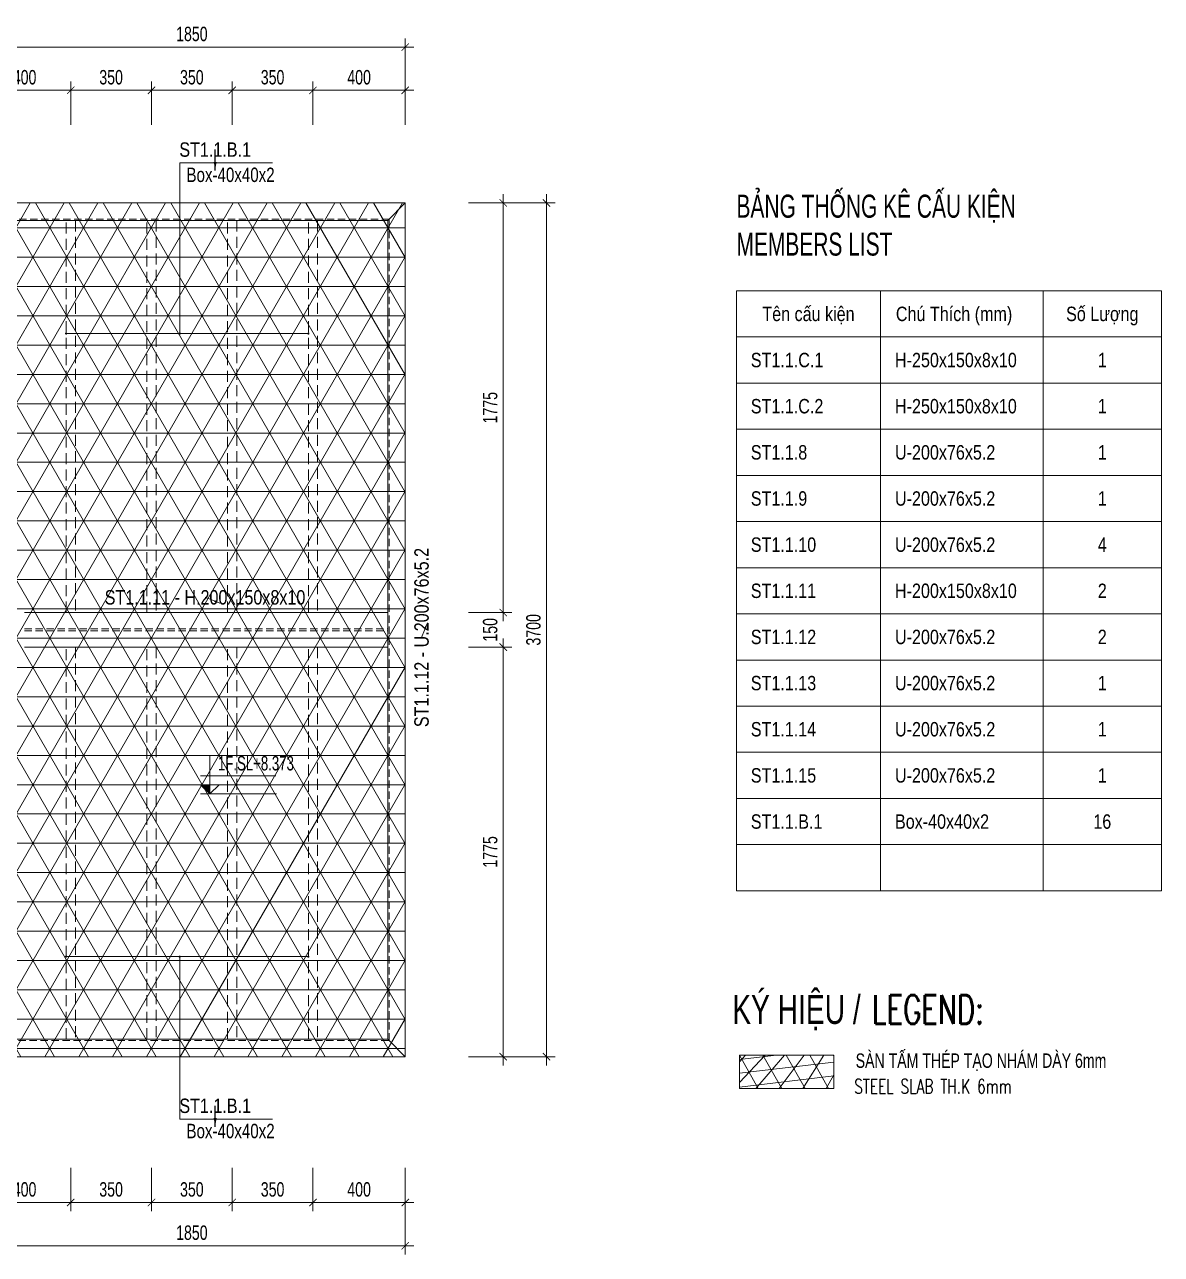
# Model space of a CAD drawing. Header units: millimetres. Extents: x 80771 to 163038, y -101774 to -59328.
# Drawn here: x 87159 to 92086, y -86507 to -81178 of the extents above; entities that cross this region are included whole.
import ezdxf
from ezdxf.enums import TextEntityAlignment as Align

# ---------------------------------------------------------------- set-up
doc = ezdxf.new("R2010")
doc.units = ezdxf.units.MM
doc.linetypes.add('HIDDEN2', pattern=[4.762499999999999, 3.175, -1.5875])
for name, color, linetype, lineweight in [('$0$NDC_S_ANNO', 7, 'Continuous', 20), ('$0$NDC_S_DIM', 1, 'Continuous', 15), ('NDC_S-ANNO', 7, 'Continuous', 20), ('NDC_S-BEAM-NAME-VERT', 7, 'Continuous', 20), ('NDC_S-BEAM-STEL', 30, 'HIDDEN2', 18), ('NDC_S-CONT', 3, 'Continuous', 20), ('NDC_S-DIMS', 1, 'Continuous', 15), ('NDC_S-HIDN', 8, 'HIDDEN2', 13), ('NDC_S-HTCH-MAT', 8, 'Continuous', 15), ('NDC_S-TABL', 3, 'Continuous', 20), ('NDC_S-TEXT-EN', 2, 'Continuous', 20), ('NDC_S-TEXT-SYMB', 7, 'Continuous', 20), ('NDC_S-TEXT-VIE', 7, 'Continuous', 20), ('NDC_S_ANNO', 7, 'Continuous', 20), ('NDC_S_BEAM NAME', 7, 'Continuous', 9), ('NDC_S_CONTINUOUS', 3, 'Continuous', 20), ('NDC_S_DIM', 1, 'Continuous', 15), ('NDC_S_HATCH MATERIAL', 8, 'Continuous', 13), ('NDC_S_TEXT SYMBOL', 7, 'Continuous', 20)]:
    doc.layers.add(name, color=color, linetype=linetype, lineweight=lineweight)
doc.styles.add('$0$ARIAL', font='arial.ttf', dxfattribs={"width": 0.8})
doc.styles.add('$0$NDC_DIM', font='', dxfattribs={"width": 0.75})
doc.styles.add('ARIAL', font='arial.ttf', dxfattribs={"width": 0.8})
doc.styles.add('NDC_ANNO', font='', dxfattribs={"width": 0.8})
doc.styles.add('NDC_ARIAL', font='arial.ttf', dxfattribs={"width": 0.85})
doc.styles.add('NDC_DIM', font='', dxfattribs={"width": 0.75})
doc.styles.add('NDC_EN TXT', font='romans.shx', dxfattribs={"width": 0.8})
doc.styles.add('NDC_VIE TXT', font='arial.ttf', dxfattribs={"width": 0.8})
doc.styles.get('$0$NDC_DIM').set_extended_font_data('Dotum')
doc.styles.get('NDC_ANNO').set_extended_font_data('Dotum')
doc.styles.get('NDC_DIM').set_extended_font_data('Dotum')
doc.dimstyles.new('$0$NDC_dim_iso', dxfattribs={"dimtxt": 2.5, "dimasz": 1, "dimexe": 1.5, "dimexo": 2.5, "dimgap": 1, "dimtad": 1, "dimdec": 0, "dimzin": 0, "dimdsep": 46, "dimtxsty": '$0$NDC_DIM', "dimblk": '$0$DIMMARK', "dimcen": 0.09, "dimdle": 1.2, "dimclrd": 1, "dimclre": 1, "dimclrt": 3, "dimadec": 0, "dimazin": 0, "dimtfac": 1, "dimtdec": 0, "dimtix": 1, "dimtofl": 0, "dimtmove": 0, "dimatfit": 3, "dimfxl": 8, "dimfxlon": 1, "dimtolj": 1, "dimtzin": 0, "dimarcsym": 0})
doc.dimstyles.new('NDC_dim_25', dxfattribs={"dimscale": 25, "dimtxt": 2.5, "dimasz": 1.5, "dimexe": 1.5, "dimexo": 2.5, "dimgap": 1, "dimtad": 1, "dimdec": 0, "dimrnd": 0.001, "dimzin": 0, "dimdsep": 46, "dimtxsty": 'NDC_DIM', "dimblk": 'DIMMARK', "dimcen": 0, "dimdle": 1.2, "dimclrd": 256, "dimclre": 256, "dimclrt": 3, "dimadec": 0, "dimazin": 0, "dimtfac": 1, "dimtdec": 0, "dimtix": 1, "dimtofl": 0, "dimtmove": 2, "dimatfit": 3, "dimfxl": 6, "dimfxlon": 1, "dimtolj": 1, "dimtzin": 0, "dimlwd": -1, "dimlwe": -1, "dimarcsym": 0})
doc.dimstyles.new('NDC_dim_iso', dxfattribs={"dimtxt": 2.5, "dimasz": 1.5, "dimexe": 1.5, "dimexo": 1.5, "dimgap": 1, "dimtad": 1, "dimdec": 0, "dimrnd": 0.001, "dimzin": 0, "dimdsep": 46, "dimtxsty": 'NDC_DIM', "dimblk": 'DIMMARK', "dimcen": 0, "dimdle": 1.2, "dimclrd": 256, "dimclre": 256, "dimclrt": 3, "dimadec": 0, "dimazin": 0, "dimtfac": 1, "dimtdec": 0, "dimtix": 1, "dimtofl": 0, "dimtmove": 2, "dimatfit": 3, "dimfxl": 6, "dimfxlon": 1, "dimtolj": 1, "dimtzin": 0, "dimlwd": -1, "dimlwe": -1, "dimarcsym": 0})

# ---------------------------------------------------------------- blocks, each defined once
blk = doc.blocks.new('DIMMARK')
at = {"layer": 'NDC_S_DIM', "color": 1}
blk.add_line((-1.5, 0), (1, 0), dxfattribs=at)
at = {"layer": 'NDC_S_DIM', "color": 2, "const_width": 0.1}
blk.add_lwpolyline([(-0.4242640687119285, -0.4242640687119285), (0.4242640687119285, 0.4242640687119285)], dxfattribs=at)
blk = doc.blocks.new('*D168')
at = {"layer": 'Defpoints', "color": 0, "transparency": 16777216}
for p in [(86958.63948109566, -85650.57820629835), (88808.63948109563, -85650.57820629835), (88808.63948109563, -86469.84284140466)]:
    blk.add_point(p, dxfattribs=at)
at = {"layer": 'NDC_S_DIM', "transparency": 16777216}
for p, q in [((86958.63948109566, -86319.84284140466), (86958.63948109566, -86507.34284140466)), ((88808.63948109563, -86319.84284140466), (88808.63948109563, -86507.34284140466)), ((86996.13948109566, -86469.84284140466), (88771.13948109563, -86469.84284140466))]:
    blk.add_line(p, q, dxfattribs=at)
at = {"layer": 'NDC_S_DIM', "transparency": 16777216, "xscale": 37.5, "yscale": 37.5, "zscale": 37.5, "rotation": 180}
blk.add_blockref('DIMMARK', (86958.63948109566, -86469.84284140466), dxfattribs=at)
at = {"layer": 'NDC_S_DIM', "transparency": 16777216, "xscale": 37.5, "yscale": 37.5, "zscale": 37.5}
blk.add_blockref('DIMMARK', (88808.63948109563, -86469.84284140466), dxfattribs=at)
at = {"layer": 'NDC_S_DIM', "color": 3, "transparency": 16777216, "insert": (87883.63948109564, -86413.55043977645), "char_height": 62.5, "attachment_point": 5, "style": 'NDC_DIM'}
blk.add_mtext('\\A1;1850', dxfattribs=at)
blk = doc.blocks.new('*D182')
at = {"layer": 'Defpoints', "color": 0, "transparency": 16777216}
for p in [(86958.63948109566, -85650.57820629835), (87358.63948109568, -85650.57820629835), (87358.63948109568, -86282.34284140466)]:
    blk.add_point(p, dxfattribs=at)
at = {"layer": 'NDC_S_DIM', "transparency": 16777216}
for p, q in [((86958.63948109566, -86132.34284140466), (86958.63948109566, -86319.84284140466)), ((87358.63948109568, -86132.34284140466), (87358.63948109568, -86319.84284140466)), ((86996.13948109566, -86282.34284140466), (87321.13948109568, -86282.34284140466))]:
    blk.add_line(p, q, dxfattribs=at)
at = {"layer": 'NDC_S_DIM', "transparency": 16777216, "xscale": 37.5, "yscale": 37.5, "zscale": 37.5, "rotation": 180}
blk.add_blockref('DIMMARK', (86958.63948109566, -86282.34284140466), dxfattribs=at)
at = {"layer": 'NDC_S_DIM', "transparency": 16777216, "xscale": 37.5, "yscale": 37.5, "zscale": 37.5}
blk.add_blockref('DIMMARK', (87358.63948109568, -86282.34284140466), dxfattribs=at)
at = {"layer": 'NDC_S_DIM', "color": 3, "transparency": 16777216, "insert": (87158.63948109567, -86226.05043977645), "char_height": 62.5, "attachment_point": 5, "style": 'NDC_DIM'}
blk.add_mtext('\\A1;400', dxfattribs=at)
blk = doc.blocks.new('*D183')
at = {"layer": 'Defpoints', "color": 0, "transparency": 16777216}
for p in [(87358.63948109568, -85650.57820629835), (87708.63948109568, -85650.57820629835), (87708.63948109568, -86282.34284140466)]:
    blk.add_point(p, dxfattribs=at)
at = {"layer": 'NDC_S_DIM', "transparency": 16777216}
for p, q in [((87358.63948109568, -86132.34284140466), (87358.63948109568, -86319.84284140466)), ((87708.63948109568, -86132.34284140466), (87708.63948109568, -86319.84284140466)), ((87396.13948109568, -86282.34284140466), (87671.13948109568, -86282.34284140466))]:
    blk.add_line(p, q, dxfattribs=at)
at = {"layer": 'NDC_S_DIM', "transparency": 16777216, "xscale": 37.5, "yscale": 37.5, "zscale": 37.5, "rotation": 180}
blk.add_blockref('DIMMARK', (87358.63948109568, -86282.34284140466), dxfattribs=at)
at = {"layer": 'NDC_S_DIM', "transparency": 16777216, "xscale": 37.5, "yscale": 37.5, "zscale": 37.5}
blk.add_blockref('DIMMARK', (87708.63948109568, -86282.34284140466), dxfattribs=at)
at = {"layer": 'NDC_S_DIM', "color": 3, "transparency": 16777216, "insert": (87533.63948109568, -86226.05043977645), "char_height": 62.5, "attachment_point": 5, "style": 'NDC_DIM'}
blk.add_mtext('\\A1;350', dxfattribs=at)
blk = doc.blocks.new('*D184')
at = {"layer": 'Defpoints', "color": 0, "transparency": 16777216}
for p in [(87708.63948109568, -85650.57820629835), (88058.63948109568, -85650.57820629835), (88058.63948109568, -86282.34284140466)]:
    blk.add_point(p, dxfattribs=at)
at = {"layer": 'NDC_S_DIM', "transparency": 16777216}
for p, q in [((87708.63948109568, -86132.34284140466), (87708.63948109568, -86319.84284140466)), ((88058.63948109568, -86132.34284140466), (88058.63948109568, -86319.84284140466)), ((87746.13948109568, -86282.34284140466), (88021.13948109568, -86282.34284140466))]:
    blk.add_line(p, q, dxfattribs=at)
at = {"layer": 'NDC_S_DIM', "transparency": 16777216, "xscale": 37.5, "yscale": 37.5, "zscale": 37.5, "rotation": 180}
blk.add_blockref('DIMMARK', (87708.63948109568, -86282.34284140466), dxfattribs=at)
at = {"layer": 'NDC_S_DIM', "transparency": 16777216, "xscale": 37.5, "yscale": 37.5, "zscale": 37.5}
blk.add_blockref('DIMMARK', (88058.63948109568, -86282.34284140466), dxfattribs=at)
at = {"layer": 'NDC_S_DIM', "color": 3, "transparency": 16777216, "insert": (87883.63948109568, -86226.05043977645), "char_height": 62.5, "attachment_point": 5, "style": 'NDC_DIM'}
blk.add_mtext('\\A1;350', dxfattribs=at)
blk = doc.blocks.new('*D185')
at = {"layer": 'Defpoints', "color": 0, "transparency": 16777216}
for p in [(88058.63948109568, -85650.57820629835), (88408.63948109568, -85650.57820629835), (88408.63948109568, -86282.34284140466)]:
    blk.add_point(p, dxfattribs=at)
at = {"layer": 'NDC_S_DIM', "transparency": 16777216}
for p, q in [((88058.63948109568, -86132.34284140466), (88058.63948109568, -86319.84284140466)), ((88408.63948109568, -86132.34284140466), (88408.63948109568, -86319.84284140466)), ((88096.13948109568, -86282.34284140466), (88371.13948109568, -86282.34284140466))]:
    blk.add_line(p, q, dxfattribs=at)
at = {"layer": 'NDC_S_DIM', "transparency": 16777216, "xscale": 37.5, "yscale": 37.5, "zscale": 37.5, "rotation": 180}
blk.add_blockref('DIMMARK', (88058.63948109568, -86282.34284140466), dxfattribs=at)
at = {"layer": 'NDC_S_DIM', "transparency": 16777216, "xscale": 37.5, "yscale": 37.5, "zscale": 37.5}
blk.add_blockref('DIMMARK', (88408.63948109568, -86282.34284140466), dxfattribs=at)
at = {"layer": 'NDC_S_DIM', "color": 3, "transparency": 16777216, "insert": (88233.63948109568, -86226.05043977645), "char_height": 62.5, "attachment_point": 5, "style": 'NDC_DIM'}
blk.add_mtext('\\A1;350', dxfattribs=at)
blk = doc.blocks.new('*D186')
at = {"layer": 'Defpoints', "color": 0, "transparency": 16777216}
for p in [(88408.63948109568, -85650.57820629835), (88808.63948109563, -85650.57820629835), (88808.63948109563, -86282.34284140466)]:
    blk.add_point(p, dxfattribs=at)
at = {"layer": 'NDC_S_DIM', "transparency": 16777216}
for p, q in [((88408.63948109568, -86132.34284140466), (88408.63948109568, -86319.84284140466)), ((88808.63948109563, -86132.34284140466), (88808.63948109563, -86319.84284140466)), ((88446.13948109568, -86282.34284140466), (88771.13948109563, -86282.34284140466))]:
    blk.add_line(p, q, dxfattribs=at)
at = {"layer": 'NDC_S_DIM', "transparency": 16777216, "xscale": 37.5, "yscale": 37.5, "zscale": 37.5, "rotation": 180}
blk.add_blockref('DIMMARK', (88408.63948109568, -86282.34284140466), dxfattribs=at)
at = {"layer": 'NDC_S_DIM', "transparency": 16777216, "xscale": 37.5, "yscale": 37.5, "zscale": 37.5}
blk.add_blockref('DIMMARK', (88808.63948109563, -86282.34284140466), dxfattribs=at)
at = {"layer": 'NDC_S_DIM', "color": 3, "transparency": 16777216, "insert": (88608.63948109566, -86226.05043977645), "char_height": 62.5, "attachment_point": 5, "style": 'NDC_DIM'}
blk.add_mtext('\\A1;400', dxfattribs=at)
blk = doc.blocks.new('*D187')
at = {"layer": 'Defpoints', "color": 0, "transparency": 16777216}
for p in [(88808.63948109566, -83875.57820629835), (89233.29064490806, -83875.57820629835), (88808.63948109566, -85650.57820629838)]:
    blk.add_point(p, dxfattribs=at)
at = {"layer": 'NDC_S_DIM', "transparency": 16777216}
for p, q in [((89083.29064490806, -83875.57820629835), (89270.79064490806, -83875.57820629835)), ((89233.29064490806, -85613.07820629838), (89233.29064490806, -83913.07820629835)), ((89083.29064490806, -85650.57820629838), (89270.79064490806, -85650.57820629838))]:
    blk.add_line(p, q, dxfattribs=at)
at = {"layer": 'NDC_S_DIM', "transparency": 16777216, "xscale": 37.5, "yscale": 37.5, "zscale": 37.5}
for p, rotation in [((89233.29064490806, -83875.57820629835), 90), ((89233.29064490806, -85650.57820629838), 270)]:
    blk.add_blockref('DIMMARK', p, dxfattribs=dict(at, rotation=rotation))
at = {"layer": 'NDC_S_DIM', "color": 3, "transparency": 16777216, "insert": (89176.99824327981, -84763.07820629836), "char_height": 62.5, "attachment_point": 5, "rotation": 90, "style": 'NDC_DIM'}
blk.add_mtext('\\A1;1775', dxfattribs=at)
blk = doc.blocks.new('*D188')
at = {"layer": 'Defpoints', "color": 0, "transparency": 16777216}
for p in [(88808.63948109566, -83725.57820629835), (89233.290644908, -83725.57820629835), (88808.63948109566, -83875.57820629835)]:
    blk.add_point(p, dxfattribs=at)
at = {"layer": 'NDC_S_DIM', "transparency": 16777216}
for p, q in [((89233.290644908, -83688.07820629835), (89233.290644908, -83650.57820629835)), ((89083.290644908, -83725.57820629835), (89270.790644908, -83725.57820629835)), ((89083.290644908, -83875.57820629835), (89270.790644908, -83875.57820629835)), ((89233.290644908, -83913.07820629835), (89233.290644908, -83950.57820629835))]:
    blk.add_line(p, q, dxfattribs=at)
at = {"layer": 'NDC_S_DIM', "transparency": 16777216, "xscale": 37.5, "yscale": 37.5, "zscale": 37.5}
for p, rotation in [((89233.290644908, -83725.57820629835), 270), ((89233.290644908, -83875.57820629835), 90)]:
    blk.add_blockref('DIMMARK', p, dxfattribs=dict(at, rotation=rotation))
at = {"layer": 'NDC_S_DIM', "color": 3, "transparency": 16777216, "insert": (89176.99824327976, -83800.57820629835), "char_height": 62.5, "attachment_point": 5, "rotation": 90, "style": 'NDC_DIM'}
blk.add_mtext('\\A1;150', dxfattribs=at)
blk = doc.blocks.new('*D189')
at = {"layer": 'Defpoints', "color": 0, "transparency": 16777216}
for p in [(88808.63948109566, -81950.5782062984), (89233.290644908, -81950.5782062984), (88808.63948109566, -83725.57820629835)]:
    blk.add_point(p, dxfattribs=at)
at = {"layer": 'NDC_S_DIM', "transparency": 16777216}
for p, q in [((89083.290644908, -81950.5782062984), (89270.790644908, -81950.5782062984)), ((89233.290644908, -83688.07820629835), (89233.290644908, -81988.0782062984)), ((89083.290644908, -83725.57820629835), (89270.790644908, -83725.57820629835))]:
    blk.add_line(p, q, dxfattribs=at)
at = {"layer": 'NDC_S_DIM', "transparency": 16777216, "xscale": 37.5, "yscale": 37.5, "zscale": 37.5}
for p, rotation in [((89233.290644908, -81950.5782062984), 90), ((89233.290644908, -83725.57820629835), 270)]:
    blk.add_blockref('DIMMARK', p, dxfattribs=dict(at, rotation=rotation))
at = {"layer": 'NDC_S_DIM', "color": 3, "transparency": 16777216, "insert": (89176.99824327976, -82838.07820629838), "char_height": 62.5, "attachment_point": 5, "rotation": 90, "style": 'NDC_DIM'}
blk.add_mtext('\\A1;1775', dxfattribs=at)
blk = doc.blocks.new('*D190')
at = {"layer": 'Defpoints', "color": 0, "transparency": 16777216}
for p in [(88808.63948109566, -81950.5782062984), (89420.790644908, -81950.5782062984), (88808.63948109566, -85650.57820629838)]:
    blk.add_point(p, dxfattribs=at)
at = {"layer": 'NDC_S_DIM', "transparency": 16777216}
for p, q in [((89270.790644908, -81950.5782062984), (89458.290644908, -81950.5782062984)), ((89420.790644908, -85613.07820629838), (89420.790644908, -81988.0782062984)), ((89270.790644908, -85650.57820629838), (89458.290644908, -85650.57820629838))]:
    blk.add_line(p, q, dxfattribs=at)
at = {"layer": 'NDC_S_DIM', "transparency": 16777216, "xscale": 37.5, "yscale": 37.5, "zscale": 37.5}
for p, rotation in [((89420.790644908, -81950.5782062984), 90), ((89420.790644908, -85650.57820629838), 270)]:
    blk.add_blockref('DIMMARK', p, dxfattribs=dict(at, rotation=rotation))
at = {"layer": 'NDC_S_DIM', "color": 3, "transparency": 16777216, "insert": (89364.49824327976, -83800.57820629839), "char_height": 62.5, "attachment_point": 5, "rotation": 90, "style": 'NDC_DIM'}
blk.add_mtext('\\A1;3700', dxfattribs=at)
blk = doc.blocks.new('*D197')
at = {"layer": 'Defpoints', "color": 0, "transparency": 16777216}
for p in [(88808.63948109563, -81275.08063746264), (86958.63948109566, -81950.57820629838), (88808.63948109563, -81950.57820629838)]:
    blk.add_point(p, dxfattribs=at)
at = {"layer": 'NDC_S_DIM', "transparency": 16777216}
for p, q in [((86958.63948109566, -81425.08063746264), (86958.63948109566, -81237.58063746264)), ((86996.13948109566, -81275.08063746264), (88771.13948109563, -81275.08063746264)), ((88808.63948109563, -81425.08063746264), (88808.63948109563, -81237.58063746264))]:
    blk.add_line(p, q, dxfattribs=at)
at = {"layer": 'NDC_S_DIM', "transparency": 16777216, "xscale": 37.5, "yscale": 37.5, "zscale": 37.5, "rotation": 180}
blk.add_blockref('DIMMARK', (86958.63948109566, -81275.08063746264), dxfattribs=at)
at = {"layer": 'NDC_S_DIM', "transparency": 16777216, "xscale": 37.5, "yscale": 37.5, "zscale": 37.5}
blk.add_blockref('DIMMARK', (88808.63948109563, -81275.08063746264), dxfattribs=at)
at = {"layer": 'NDC_S_DIM', "color": 3, "transparency": 16777216, "insert": (87883.63948109564, -81218.78823583442), "char_height": 62.5, "attachment_point": 5, "style": 'NDC_DIM'}
blk.add_mtext('\\A1;1850', dxfattribs=at)
blk = doc.blocks.new('*D211')
at = {"layer": 'Defpoints', "color": 0, "transparency": 16777216}
for p in [(87358.63948109568, -81462.58063746264), (86958.63948109566, -81950.57820629838), (87358.63948109568, -81950.57820629838)]:
    blk.add_point(p, dxfattribs=at)
at = {"layer": 'NDC_S_DIM', "transparency": 16777216}
for p, q in [((86958.63948109566, -81612.58063746264), (86958.63948109566, -81425.08063746264)), ((87358.63948109568, -81612.58063746264), (87358.63948109568, -81425.08063746264)), ((86996.13948109566, -81462.58063746264), (87321.13948109568, -81462.58063746264))]:
    blk.add_line(p, q, dxfattribs=at)
at = {"layer": 'NDC_S_DIM', "transparency": 16777216, "xscale": 37.5, "yscale": 37.5, "zscale": 37.5, "rotation": 180}
blk.add_blockref('DIMMARK', (86958.63948109566, -81462.58063746264), dxfattribs=at)
at = {"layer": 'NDC_S_DIM', "transparency": 16777216, "xscale": 37.5, "yscale": 37.5, "zscale": 37.5}
blk.add_blockref('DIMMARK', (87358.63948109568, -81462.58063746264), dxfattribs=at)
at = {"layer": 'NDC_S_DIM', "color": 3, "transparency": 16777216, "insert": (87158.63948109567, -81406.28823583442), "char_height": 62.5, "attachment_point": 5, "style": 'NDC_DIM'}
blk.add_mtext('\\A1;400', dxfattribs=at)
blk = doc.blocks.new('*D212')
at = {"layer": 'Defpoints', "color": 0, "transparency": 16777216}
for p in [(87708.63948109568, -81462.58063746264), (87358.63948109568, -81950.57820629838), (87708.63948109568, -81950.57820629838)]:
    blk.add_point(p, dxfattribs=at)
at = {"layer": 'NDC_S_DIM', "transparency": 16777216}
for p, q in [((87358.63948109568, -81612.58063746264), (87358.63948109568, -81425.08063746264)), ((87708.63948109568, -81612.58063746264), (87708.63948109568, -81425.08063746264)), ((87396.13948109568, -81462.58063746264), (87671.13948109568, -81462.58063746264))]:
    blk.add_line(p, q, dxfattribs=at)
at = {"layer": 'NDC_S_DIM', "transparency": 16777216, "xscale": 37.5, "yscale": 37.5, "zscale": 37.5, "rotation": 180}
blk.add_blockref('DIMMARK', (87358.63948109568, -81462.58063746264), dxfattribs=at)
at = {"layer": 'NDC_S_DIM', "transparency": 16777216, "xscale": 37.5, "yscale": 37.5, "zscale": 37.5}
blk.add_blockref('DIMMARK', (87708.63948109568, -81462.58063746264), dxfattribs=at)
at = {"layer": 'NDC_S_DIM', "color": 3, "transparency": 16777216, "insert": (87533.63948109568, -81406.28823583442), "char_height": 62.5, "attachment_point": 5, "style": 'NDC_DIM'}
blk.add_mtext('\\A1;350', dxfattribs=at)
blk = doc.blocks.new('*D213')
at = {"layer": 'Defpoints', "color": 0, "transparency": 16777216}
for p in [(88058.63948109568, -81462.58063746264), (87708.63948109568, -81950.57820629838), (88058.63948109568, -81950.57820629838)]:
    blk.add_point(p, dxfattribs=at)
at = {"layer": 'NDC_S_DIM', "transparency": 16777216}
for p, q in [((87708.63948109568, -81612.58063746264), (87708.63948109568, -81425.08063746264)), ((88058.63948109568, -81612.58063746264), (88058.63948109568, -81425.08063746264)), ((87746.13948109568, -81462.58063746264), (88021.13948109568, -81462.58063746264))]:
    blk.add_line(p, q, dxfattribs=at)
at = {"layer": 'NDC_S_DIM', "transparency": 16777216, "xscale": 37.5, "yscale": 37.5, "zscale": 37.5, "rotation": 180}
blk.add_blockref('DIMMARK', (87708.63948109568, -81462.58063746264), dxfattribs=at)
at = {"layer": 'NDC_S_DIM', "transparency": 16777216, "xscale": 37.5, "yscale": 37.5, "zscale": 37.5}
blk.add_blockref('DIMMARK', (88058.63948109568, -81462.58063746264), dxfattribs=at)
at = {"layer": 'NDC_S_DIM', "color": 3, "transparency": 16777216, "insert": (87883.63948109568, -81406.28823583442), "char_height": 62.5, "attachment_point": 5, "style": 'NDC_DIM'}
blk.add_mtext('\\A1;350', dxfattribs=at)
blk = doc.blocks.new('*D214')
at = {"layer": 'Defpoints', "color": 0, "transparency": 16777216}
for p in [(88408.63948109568, -81462.58063746264), (88058.63948109568, -81950.57820629838), (88408.63948109568, -81950.57820629838)]:
    blk.add_point(p, dxfattribs=at)
at = {"layer": 'NDC_S_DIM', "transparency": 16777216}
for p, q in [((88058.63948109568, -81612.58063746264), (88058.63948109568, -81425.08063746264)), ((88408.63948109568, -81612.58063746264), (88408.63948109568, -81425.08063746264)), ((88096.13948109568, -81462.58063746264), (88371.13948109568, -81462.58063746264))]:
    blk.add_line(p, q, dxfattribs=at)
at = {"layer": 'NDC_S_DIM', "transparency": 16777216, "xscale": 37.5, "yscale": 37.5, "zscale": 37.5, "rotation": 180}
blk.add_blockref('DIMMARK', (88058.63948109568, -81462.58063746264), dxfattribs=at)
at = {"layer": 'NDC_S_DIM', "transparency": 16777216, "xscale": 37.5, "yscale": 37.5, "zscale": 37.5}
blk.add_blockref('DIMMARK', (88408.63948109568, -81462.58063746264), dxfattribs=at)
at = {"layer": 'NDC_S_DIM', "color": 3, "transparency": 16777216, "insert": (88233.63948109568, -81406.28823583442), "char_height": 62.5, "attachment_point": 5, "style": 'NDC_DIM'}
blk.add_mtext('\\A1;350', dxfattribs=at)
blk = doc.blocks.new('*D215')
at = {"layer": 'Defpoints', "color": 0, "transparency": 16777216}
for p in [(88808.63948109563, -81462.58063746264), (88408.63948109568, -81950.57820629838), (88808.63948109563, -81950.57820629838)]:
    blk.add_point(p, dxfattribs=at)
at = {"layer": 'NDC_S_DIM', "transparency": 16777216}
for p, q in [((88408.63948109568, -81612.58063746264), (88408.63948109568, -81425.08063746264)), ((88808.63948109563, -81612.58063746264), (88808.63948109563, -81425.08063746264)), ((88446.13948109568, -81462.58063746264), (88771.13948109563, -81462.58063746264))]:
    blk.add_line(p, q, dxfattribs=at)
at = {"layer": 'NDC_S_DIM', "transparency": 16777216, "xscale": 37.5, "yscale": 37.5, "zscale": 37.5, "rotation": 180}
blk.add_blockref('DIMMARK', (88408.63948109568, -81462.58063746264), dxfattribs=at)
at = {"layer": 'NDC_S_DIM', "transparency": 16777216, "xscale": 37.5, "yscale": 37.5, "zscale": 37.5}
blk.add_blockref('DIMMARK', (88808.63948109563, -81462.58063746264), dxfattribs=at)
at = {"layer": 'NDC_S_DIM', "color": 3, "transparency": 16777216, "insert": (88608.63948109566, -81406.28823583442), "char_height": 62.5, "attachment_point": 5, "style": 'NDC_DIM'}
blk.add_mtext('\\A1;400', dxfattribs=at)
blk = doc.blocks.new('kata_block_CT')
at = {"layer": 'NDC_S_ANNO'}
blk.add_hatch(color=3, dxfattribs=at).paths.add_polyline_path([(0, 1.596954857557648), (-1.612010908633238, 1.596954857557648), (0, 0)])
at = {"layer": 'NDC_S_ANNO', "ltscale": 50}
h = blk.add_hatch(dxfattribs=at)
h.set_pattern_fill('ANSI31', color=256, scale=1.406250541793835, style=0)
h.set_pattern_definition([(45.00000000000001, (0, 5.456968210637569e-12), (-3.157122508925224, 3.157122508925225), [])])
h.paths.add_polyline_path([(0, 1.596954857557648), (0, 0), (1.612010908924276, 1.596954857557648)])
for p, q in [((-1.592704896858777, 3.140833880479477), (11.46947077315417, 3.140833880479477)), ((11.56125648126181, 5.456968210637569e-12), (-1.63869572513795, 5.456968210637569e-12))]:
    blk.add_line(p, q, dxfattribs=at)
for points in [[(0, 6.69495074864426), (0, 0)], [(0, 0), (-1.612010908924276, 1.596954857557648), (0, 1.596954857557648)], [(0, 0), (1.612010908924276, 1.596954857557648), (0, 1.596954857557648)]]:
    blk.add_lwpolyline(points, dxfattribs=at)
at = {"layer": 'NDC_S_ANNO', "color": 8, "ltscale": 50}
blk.add_lwpolyline([(0, 0), (-1.612010908633238, 1.596954857557648), (0, 1.596954857557648)], dxfattribs=at)
at = {"layer": 'NDC_S_TEXT SYMBOL', "color": 3, "style": 'NDC_ANNO', "width": 0.8}
blk.add_attdef('CT', (1.409564409346785, 4.068271311703938), '', height=2.5, dxfattribs=at)
blk = doc.blocks.new('$0$DIMMARK')
at = {"layer": '$0$NDC_S_DIM', "color": 1}
blk.add_line((-1.5, 0), (1, 0), dxfattribs=at)
at = {"layer": '$0$NDC_S_DIM', "color": 2, "const_width": 0.1}
blk.add_lwpolyline([(-0.4242640687119285, -0.4242640687119285), (0.4242640687119285, 0.4242640687119285)], dxfattribs=at)
blk = doc.blocks.new('*U6')
at = {"layer": '$0$NDC_S_ANNO', "ltscale": 0.8, "style": '$0$ARIAL', "width": 0.8}
blk.add_attdef('TEN', text='', height=2.5, dxfattribs=at).set_placement((-2.578270345291724, 1.026458553720925), align=Align.MIDDLE_CENTER)
at = {"layer": '$0$NDC_S_ANNO', "ltscale": 0.8, "style": '$0$ARIAL', "width": 0.8, "flags": 1}
blk.add_attdef('CHU_THICH', text='', height=2.5, dxfattribs=at).set_placement((0, 0), align=Align.MIDDLE_CENTER)
at = {"layer": 'Defpoints'}
blk.add_leader([(0, 0), (-2.578270345291724, 1.026458553720925)], dimstyle='$0$NDC_dim_iso', override={"dimgap": 0.625, "dimtad": 0}, dxfattribs=at)
blk = doc.blocks.new('*U9')
at = {"layer": 'NDC_S-ANNO', "ltscale": 0.8, "style": 'ARIAL', "width": 0.8}
blk.add_attdef('TEN', text='', height=2.5, dxfattribs=at).set_placement((-8.992528943707612e-13, 3.626766734923697), align=Align.MIDDLE_CENTER)
at = {"layer": 'NDC_S-ANNO', "ltscale": 0.8, "style": 'ARIAL', "width": 0.8, "flags": 1}
blk.add_attdef('CHU_THICH', text='', height=2.5, dxfattribs=at).set_placement((0, 0), align=Align.MIDDLE_CENTER)
at = {"layer": 'Defpoints'}
blk.add_leader([(0, 0), (-8.992528943707612e-13, 3.626766734923697)], dimstyle='NDC_dim_iso', override={"dimgap": 0.625, "dimtad": 0}, dxfattribs=at)

msp = doc.modelspace()

# ---------------------------------------------------------------- hatches: boundary and pattern name
at = {"layer": 'NDC_S-HTCH-MAT', "linetype": 'Continuous'}
h = msp.add_hatch(dxfattribs=at)
h.set_pattern_fill('NET3', color=256, scale=25)
h.set_pattern_definition([(0, (-271928626.6233062, -1159086736.084565), (0, 79.375), []), (59.99999999999999, (-271928626.6233062, -1159086736.084565), (-68.74076642538981, 39.68750000000001), []), (120, (-271928626.6233062, -1159086736.084565), (-68.74076642538982, -39.68749999999998), [])])
h.paths.add_polyline_path([(90256.82050069424, -85644.18929367937), (90666.54338958117, -85644.18929344096), (90666.54338958117, -85788.21416026034), (90256.82050081345, -85788.21416049876)])
at = {"layer": 'NDC_S_HATCH MATERIAL'}
h = msp.add_hatch(dxfattribs=at)
h.set_pattern_fill('NET3', color=256, scale=40)
h.set_pattern_definition([(0, (148786.0071803105, -39513.83197599925), (0, 127), []), (59.99999999999999, (148786.0071803105, -39513.83197599925), (-109.9852262806237, 63.50000000000001), []), (120, (148786.0071803105, -39513.83197599925), (-109.9852262806237, -63.49999999999997), [])])
h.paths.add_polyline_path([(86968.6394810957, -81950.57820629838), (88808.63948109563, -81950.57820629838), (88808.63948109563, -85650.57820629835), (86968.6394810957, -85650.57820629835)])

# ---------------------------------------------------------------- linework, layer by layer
at = {"layer": 'NDC_S-BEAM-STEL', "ltscale": 15}
for points in [[(87338.63940527858, -82026.57822570135), (87378.63940527858, -82026.57822570135), (87378.63948109568, -83725.57824510426), (87338.63948109568, -83725.57824510426)], [(87688.63940527858, -82026.57822570135), (87728.63940527858, -82026.57822570135), (87728.63948109568, -83725.57824510426), (87688.63948109568, -83725.57824510426)], [(88038.63940527858, -82026.57820629838), (88078.63940527858, -82026.57820629838), (88078.63948109568, -83725.57822570129), (88038.63948109568, -83725.57822570129)], [(88388.63940527858, -82026.5781868954), (88428.63940527858, -82026.5781868954), (88428.63948109568, -83725.57820629832), (88388.63948109568, -83725.57820629832)], [(87338.63940527858, -83875.57822570129), (87378.63940527858, -83875.57822570129), (87378.63948109568, -85574.5782451042), (87338.63948109568, -85574.5782451042)], [(87688.63940527858, -83875.57822570129), (87728.63940527858, -83875.57822570129), (87728.63948109568, -85574.5782451042), (87688.63948109568, -85574.5782451042)], [(88038.63940527858, -83875.57820629832), (88078.63940527858, -83875.57820629832), (88078.63948109568, -85574.57822570123), (88038.63948109568, -85574.57822570123)], [(88388.63940527858, -83875.57818689535), (88428.63940527858, -83875.57818689535), (88428.63948109568, -85574.57820629826), (88388.63948109568, -85574.57820629826)]]:
    msp.add_lwpolyline(points, close=True, dxfattribs=at)
at = {"layer": 'NDC_S-CONT'}
msp.add_lwpolyline([(90256.82050069424, -85644.18929367937), (90666.54338958117, -85644.18929344096), (90666.54338958117, -85788.21416026034), (90256.82050081345, -85788.21416049876)], close=True, dxfattribs=at)
at = {"layer": 'NDC_S-HIDN', "ltscale": 10}
for p, q in [((87158.63948109566, -83796.57820629835), (88732.63948109563, -83796.57820629838)), ((87158.63948109566, -83804.57820629835), (88732.63948109563, -83804.57820629838))]:
    msp.add_line(p, q, dxfattribs=at)
at = {"layer": 'NDC_S-HIDN', "ltscale": 25}
msp.add_lwpolyline([(86968.6394810957, -81950.57820629838), (88808.63948109563, -81950.57820629838), (88808.63948109563, -85650.57820629835), (86968.6394810957, -85650.57820629835), (86968.6394810957, -83725.57820629835)], dxfattribs=at)
at = {"layer": 'NDC_S-HIDN', "ltscale": 10}
msp.add_lwpolyline([(84418.15703301027, -85580.57820629835), (88738.63948109563, -85580.57820629835), (88738.63948109563, -82020.57820629838), (82478.6394810956, -82020.57820629838), (82478.6394810956, -85580.57820629835), (84248.63948109552, -85580.57820629835)], dxfattribs=at)
at = {"layer": 'NDC_S-TABL'}
for p, q in [((90243.95553114268, -82331.43758994504), (90243.95553114268, -84931.43759053657)), ((90243.95553114268, -82331.43758994504), (92086.27004589888, -82331.43758994504)), ((90868.95553114268, -82331.43758994504), (90868.95553114267, -84931.43759053657)), ((91573.77004589888, -82331.43758994504), (91573.7700456664, -84931.43759053657)), ((92086.27004589888, -82331.43758994504), (92086.2700456664, -84931.43759053657)), ((90243.95553114268, -82531.43758994504), (92086.27004589888, -82531.43758994504)), ((90243.95553102347, -82731.43758994504), (92086.27004577967, -82731.43759042188)), ((90243.95553114268, -82931.43758994504), (92086.27004577967, -82931.43759042188)), ((90243.95553114268, -83131.43758994504), (92086.27004589888, -83131.43759042188)), ((90243.95553114268, -83331.43758994504), (92086.27004589888, -83331.43759042188)), ((90243.95553114268, -83531.43758994504), (92086.27004589888, -83531.43758994504)), ((90243.95553114268, -83731.43758994504), (92086.27004589888, -83731.43758994504)), ((90243.95553114268, -83931.43758994504), (92086.27004577967, -83931.43759042188)), ((90243.95553114268, -84131.43758994504), (92086.27004577967, -84131.43759042188)), ((90243.95553096387, -84331.43759018346), (92086.27004572007, -84331.43759018346)), ((90243.95553096385, -84531.43759030118), (92086.27004572006, -84531.43759030118)), ((90243.95553096385, -84731.43759041888), (92086.27004572006, -84731.43759041888)), ((90243.95553096385, -84931.43759053657), (92086.27004572006, -84931.43759053657))]:
    msp.add_line(p, q, dxfattribs=at)
at = {"layer": 'NDC_S_CONTINUOUS'}
for p, q in [((88808.63948109563, -81950.57820629838), (82408.6394810956, -81950.57820629838)), ((88732.63948109563, -82026.57820629838), (88808.63948109563, -81950.57820629838)), ((88808.63948109563, -85650.57820629835), (88808.63948109563, -81950.57820629838)), ((88732.63948109563, -82026.57820629838), (82484.6394810956, -82026.57820629838)), ((88732.63948109563, -85574.57820629835), (88732.63948109563, -82026.57820629838)), ((87158.63948109566, -83725.57820629832), (88732.63948109563, -83725.57820629832)), ((87158.63948109566, -83875.57820629832), (88732.63948109563, -83875.57820629832)), ((84418.15703301027, -85574.57820629835), (88732.63948109563, -85574.57820629835)), ((88732.63948109563, -85574.57820629835), (88808.63948109563, -85650.57820629835)), ((84418.15703301027, -85650.57820629835), (88808.63948109563, -85650.57820629835))]:
    msp.add_line(p, q, dxfattribs=at)

# ---------------------------------------------------------------- block references
at = {"layer": 'NDC_S-ANNO'}
ref = msp.add_blockref('kata_block_CT', (87961.42267882239, -84511.92027350859), dxfattribs=dict(at, xscale=25, yscale=25, zscale=25))
ref.add_attrib('CT', '1F.SL+8.373', (87996.66178905376, -84410.21349069074), dxfattribs={"layer": 'NDC_S-TEXT-SYMB', "color": 3, "height": 62.5, "style": 'NDC_ANNO', "width": 0.7})
at = {"layer": 'NDC_S-BEAM-NAME-VERT', "xscale": 24.99999999999998, "yscale": 24.99999999999998, "zscale": 24.99999999999998}
for p in [(87984.72770881583, -81810.07187860354), (87984.72770881583, -85953.94803380372)]:
    msp.add_blockref('*U9', p, dxfattribs=at).add_auto_attribs({'TEN': 'ST1.1.B.1'})
at = {"layer": 'NDC_S_BEAM NAME', "xscale": 25, "yscale": 25, "zscale": 25, "rotation": 90}
msp.add_blockref('*U6', (88904.7827382572, -83769.72143311726), dxfattribs=at).add_auto_attribs({'TEN': 'ST1.1.12 - U.200x76x5.2'})
at = {"layer": 'NDC_S_BEAM NAME', "xscale": 25, "yscale": 25, "zscale": 25}
msp.add_blockref('*U6', (88005.16785513688, -83685.44967052143), dxfattribs=at).add_auto_attribs({'TEN': 'ST1.1.11 - H.200x150x8x10'})

# ---------------------------------------------------------------- texts
at = {"layer": 'NDC_S-TEXT-EN', "style": 'NDC_EN TXT', "width": 0.7}
for s, height, p in [('LEGEND:', 125, (90832.34972967955, -85508.43849688448)), ('STEEL SLAB TH.K 6mm', 62.49999999999999, (90754.6729865298, -85810.32844167628))]:
    msp.add_text(s, height=height, dxfattribs=at).set_placement(p)
at = {"layer": 'NDC_S-TEXT-VIE', "style": 'NDC_ARIAL'}
for s, width, p in [('Box-40x40x2', 0.75, (87860.25651614345, -81828.69716017589)), ('ST1.1.C.1', 0.8, (90306.45553114268, -82631.43758994504)), ('H-250x150x8x10', 0.8, (90931.45553114268, -82631.43758994504)), ('ST1.1.C.2', 0.8, (90306.4555310909, -82831.43758994507)), ('H-250x150x8x10', 0.8, (90931.4555310909, -82831.43758994507)), ('ST1.1.8', 0.8, (90306.45553114268, -83031.43758994504)), ('U-200x76x5.2', 0.8, (90931.45553114268, -83031.43758994504)), ('ST1.1.9', 0.8, (90306.4555310909, -83231.43758994507)), ('U-200x76x5.2', 0.8, (90931.4555310909, -83231.43758994507)), ('ST1.1.10', 0.8, (90306.45553114268, -83431.43758982906)), ('U-200x76x5.2', 0.8, (90931.45553114268, -83431.43758982906)), ('ST1.1.11', 0.8, (90306.45553114268, -83631.43758982906)), ('H-200x150x8x10', 0.8, (90931.45553114268, -83631.43758982906)), ('ST1.1.12', 0.8, (90306.45553093561, -83831.43758994504)), ('U-200x76x5.2', 0.8, (90931.45553093561, -83831.43758994504)), ('ST1.1.13', 0.8, (90306.45553088386, -84031.43758994504)), ('U-200x76x5.2', 0.8, (90931.45553088386, -84031.43758994504)), ('ST1.1.14', 0.8, (90306.45553114268, -84231.43759006748)), ('U-200x76x5.2', 0.8, (90931.45553114268, -84231.43759006748)), ('ST1.1.15', 0.8, (90306.45553114268, -84431.4375901852)), ('U-200x76x5.2', 0.8, (90931.45553114268, -84431.4375901852)), ('ST1.1.B.1', 0.8, (90306.45553114267, -84631.4375903029)), ('Box-40x40x2', 0.8, (90931.45553114267, -84631.4375903029)), ('Box-40x40x2', 0.75, (87860.25651614345, -85972.57331537607))]:
    msp.add_text(s, height=62.49999999999999, dxfattribs=dict(at, width=width)).set_placement(p, align=Align.MIDDLE_LEFT)
at = {"layer": 'NDC_S-TEXT-VIE', "style": 'NDC_VIE TXT'}
for s, height, width, p in [('BẢNG THỐNG KÊ CẤU KIỆN', 100, 0.65, (90244.40053500983, -81914.69037395879)), ('MEMBERS LIST', 100, 0.65, (90244.40053500983, -82078.9564970152)), ('KÝ HIỆU /', 125, 0.7, (90225.96538742635, -85383.43849736132))]:
    msp.add_text(s, height=height, dxfattribs=dict(at, width=width)).set_placement(p, align=Align.TOP_LEFT)
at = {"layer": 'NDC_S-TEXT-VIE', "style": 'NDC_ARIAL', "width": 0.8}
for s, p in [('Tên cấu kiện', (90556.45553114268, -82431.43758994504)), ('Số Lượng', (91830.02004577967, -82431.43758994504)), ('Chú Thích (mm)', (91187.5953171477, -82431.43758994504)), ('1', (91830.02004589888, -82631.43758994504)), ('1', (91830.02004584711, -82831.43758994507)), ('1', (91830.02004589888, -83031.43758994504)), ('1', (91830.02004584711, -83231.43758994507)), ('4', (91830.02004589888, -83431.43758982906)), ('2', (91830.02004589888, -83631.43758982906)), ('2', (91830.02004569181, -83831.43758994504)), ('1', (91830.02004564006, -84031.43758994504)), ('1', (91830.02004589888, -84231.43759006748)), ('1', (91830.02004589888, -84431.4375901852)), ('16', (91830.02004589887, -84631.4375903029))]:
    msp.add_text(s, height=62.49999999999999, dxfattribs=at).set_placement(p, align=Align.MIDDLE_CENTER)
at = {"layer": 'NDC_S-TEXT-VIE', "style": 'NDC_VIE TXT', "width": 0.7}
msp.add_text('SÀN TẤM THÉP TẠO NHÁM DÀY 6mm', height=62.49999999999999, dxfattribs=at).set_placement((90761.05900611731, -85698.86005478777))

# ---------------------------------------------------------------- dimensions: what is measured, and where the dimension line sits
at = {"layer": 'NDC_S_DIM'}
for base, p1, p2, picture, middle in [((88808.63948109563, -81275.08063746264), (86958.63948109566, -81950.57820629838), (88808.63948109563, -81950.57820629838), '*D197', (87883.63948109564, -81218.78823583442)), ((87358.63948109568, -81462.58063746264), (86958.63948109566, -81950.57820629838), (87358.63948109568, -81950.57820629838), '*D211', (87158.63948109567, -81406.28823583442)), ((87708.63948109568, -81462.58063746264), (87358.63948109568, -81950.57820629838), (87708.63948109568, -81950.57820629838), '*D212', (87533.63948109568, -81406.28823583442)), ((88058.63948109568, -81462.58063746264), (87708.63948109568, -81950.57820629838), (88058.63948109568, -81950.57820629838), '*D213', (87883.63948109568, -81406.28823583442)), ((88408.63948109568, -81462.58063746264), (88058.63948109568, -81950.57820629838), (88408.63948109568, -81950.57820629838), '*D214', (88233.63948109568, -81406.28823583442)), ((88808.63948109563, -81462.58063746264), (88408.63948109568, -81950.57820629838), (88808.63948109563, -81950.57820629838), '*D215', (88608.63948109566, -81406.28823583442)), ((88808.63948109563, -86469.84284140466), (86958.63948109566, -85650.57820629835), (88808.63948109563, -85650.57820629835), '*D168', (87883.63948109564, -86413.55043977645)), ((87358.63948109568, -86282.34284140466), (86958.63948109566, -85650.57820629835), (87358.63948109568, -85650.57820629835), '*D182', (87158.63948109567, -86226.05043977645)), ((87708.63948109568, -86282.34284140466), (87358.63948109568, -85650.57820629835), (87708.63948109568, -85650.57820629835), '*D183', (87533.63948109568, -86226.05043977645)), ((88058.63948109568, -86282.34284140466), (87708.63948109568, -85650.57820629835), (88058.63948109568, -85650.57820629835), '*D184', (87883.63948109568, -86226.05043977645)), ((88408.63948109568, -86282.34284140466), (88058.63948109568, -85650.57820629835), (88408.63948109568, -85650.57820629835), '*D185', (88233.63948109568, -86226.05043977645)), ((88808.63948109563, -86282.34284140466), (88408.63948109568, -85650.57820629835), (88808.63948109563, -85650.57820629835), '*D186', (88608.63948109566, -86226.05043977645))]:
    dim = msp.add_linear_dim(base=base, p1=p1, p2=p2, dimstyle='NDC_dim_25', dxfattribs=at)
    dim.commit()
    dim.dimension.update_dxf_attribs({"geometry": picture, "text_midpoint": middle})
for base, p1, p2, picture, middle in [((89233.290644908, -81950.5782062984), (88808.63948109563, -83725.57820629832), (88808.63948109563, -81950.57820629838), '*D189', (89176.99824327976, -82838.07820629838)), ((89420.790644908, -81950.5782062984), (88808.63948109563, -85650.57820629835), (88808.63948109563, -81950.57820629838), '*D190', (89364.49824327976, -83800.57820629839)), ((89233.290644908, -83725.57820629835), (88808.63948109563, -83875.57820629832), (88808.63948109563, -83725.57820629832), '*D188', (89176.99824327976, -83800.57820629835)), ((89233.29064490806, -83875.57820629835), (88808.63948109563, -85650.57820629835), (88808.63948109563, -83875.57820629832), '*D187', (89176.99824327981, -84763.07820629836))]:
    dim = msp.add_linear_dim(base=base, p1=p1, p2=p2, angle=90, dimstyle='NDC_dim_25', dxfattribs=at)
    dim.commit()
    dim.dimension.update_dxf_attribs({"geometry": picture, "text_midpoint": middle})

# ---------------------------------------------------------------- leaders
at = {"layer": 'NDC_S-DIMS', "linetype": 'Continuous'}
for points, override in [([(87830.95354206476, -82516.60876513418), (87830.95353443467, -81776.97856037959), (88233.15587754094, -81776.97856037959)], {"dimgap": 1, "dimtad": 0, "dimldrblk": 'DotSmall'}), ([(87338.63942714597, -82516.60878710347), (88388.63942714597, -82516.6087402477)], {"dimtad": 0, "dimldrblk": 'DotSmall'}), ([(88388.63942714597, -82516.6087402477), (87338.63942714597, -82516.60878710347)], {"dimtad": 0, "dimldrblk": 'DotSmall'}), ([(87338.63942714597, -85216.81277261101), (88388.63942714597, -85216.81272575524)], {"dimtad": 0, "dimldrblk": 'DotSmall'}), ([(88388.63942714597, -85216.81272575524), (87338.63942714597, -85216.81277261101)], {"dimtad": 0, "dimldrblk": 'DotSmall'}), ([(87830.95353956742, -85216.81275064172), (87830.95353443467, -85920.85471557977), (88233.15587754094, -85920.85471557977)], {"dimgap": 1, "dimtad": 0, "dimldrblk": 'DotSmall'})]:
    msp.add_leader(points, dimstyle='NDC_dim_25', override=override, dxfattribs=at)

doc.saveas('drawing.dxf')
